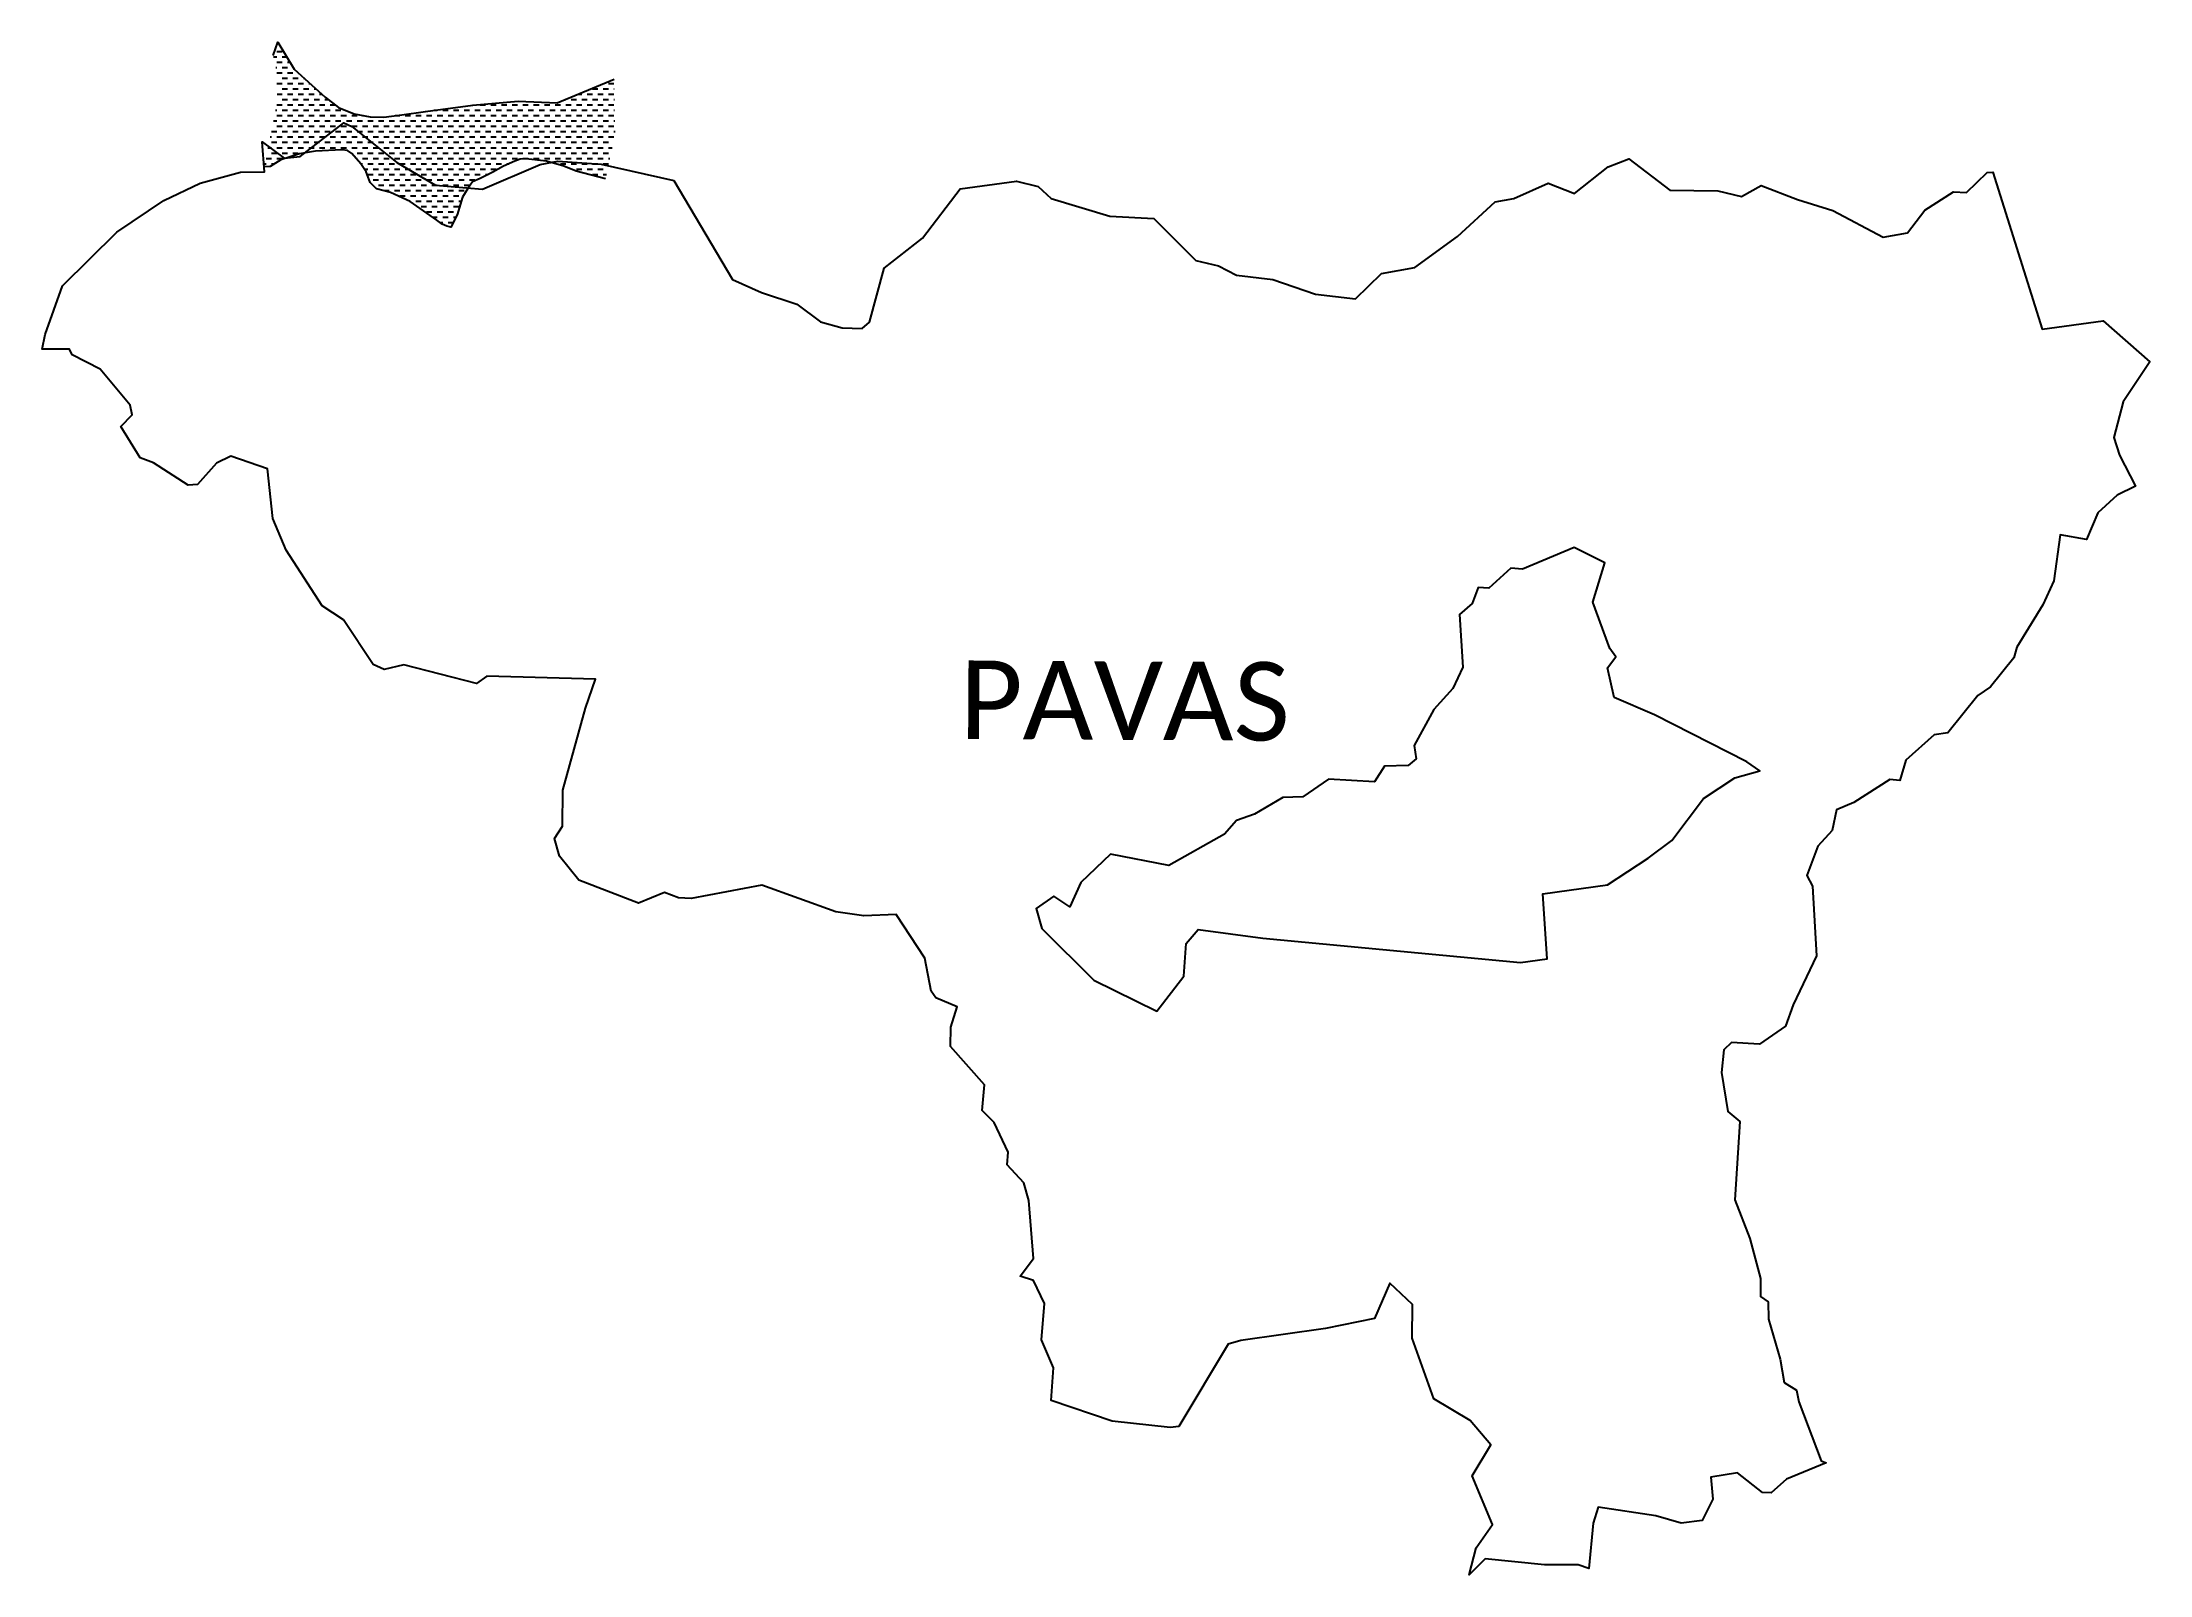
# Model space of a CAD drawing. Header units: metres. Extents: x 318328 to 324580, y 1863969 to 1868515.
import ezdxf

# ---------------------------------------------------------------- set-up
doc = ezdxf.new("R2010")
doc.units = ezdxf.units.M
for name, color, linetype in [('CREEK', 132, 'Continuous'), ('village', 3, 'Continuous'), ('VILLAGE NAME', 250, 'Continuous')]:
    doc.layers.add(name, color=color, linetype=linetype)
doc.styles.get("Standard").update_dxf_attribs({"font": 'simplex.shx'})

msp = doc.modelspace()

# ---------------------------------------------------------------- hatches: boundary and pattern name
at = {"layer": 'CREEK'}
h = msp.add_hatch(dxfattribs=at)
h.set_pattern_fill('DASH', color=256, scale=5)
h.paths.add_polyline_path([(320027.7, 1868244.8), (320024.4, 1868404.5), (319855.6, 1868334.7), (319739.9, 1868339.6), (319605.7, 1868328.1), (319464.9, 1868309.5), (319394.7, 1868299.5), (319341.9, 1868292.6), (319300.9, 1868293.4), (319254, 1868302.2), (319207.6, 1868321.4), (319167.2, 1868351.9), (319128.5, 1868387.5), (319075.8, 1868434.7), (319027.4, 1868514.8), (319013.7, 1868475.6), (319023.6, 1868428.2), (319025.6, 1868337.2), (318985.6, 1868145), (319004.2, 1868146.3), (319035.6, 1868166), (319091.2, 1868183.9), (319139.2, 1868191.2), (319216.9, 1868195.5), (319233.4, 1868193.7), (319246.7, 1868184.2), (319273.1, 1868154), (319289.1, 1868130.4), (319300.7, 1868098.3), (319319.4, 1868080), (319342.5, 1868073.5), (319360.9, 1868068.7), (319396.1, 1868053), (319420.2, 1868041.7), (319498.9, 1867987.2), (319515, 1867974.9), (319528.3, 1867969.2), (319540.7, 1867965.8), (319558.9, 1868002.6), (319575.3, 1868055.1), (319590.5, 1868080.8), (319605, 1868100.7), (319626.9, 1868110.6), (319665.4, 1868129.3), (319696.7, 1868147.4), (319730.5, 1868161.7), (319746.4, 1868167.3), (319762.4, 1868168.5), (319824.4, 1868161.8), (319875.2, 1868147.4), (319911.9, 1868132), (319999.6, 1868109.4)])

# ---------------------------------------------------------------- linework, layer by layer
at = {"layer": 'CREEK', "flags": 128}
for points in [[(319013.7, 1868475.6), (319027.4, 1868514.8), (319075.8, 1868434.7), (319128.5, 1868387.5), (319167.2, 1868351.9), (319207.6, 1868321.4), (319254, 1868302.2), (319300.9, 1868293.4), (319341.9, 1868292.6), (319394.7, 1868299.5), (319464.9, 1868309.5), (319605.7, 1868328.1), (319739.9, 1868339.6), (319855.6, 1868334.7), (320024.4, 1868404.5)], [(319999.6, 1868109.4), (319911.9, 1868132), (319875.2, 1868147.4), (319824.4, 1868161.8), (319762.4, 1868168.5), (319746.4, 1868167.3), (319730.5, 1868161.7), (319696.7, 1868147.4), (319665.4, 1868129.3), (319626.9, 1868110.6), (319605, 1868100.7), (319590.5, 1868080.8), (319575.3, 1868055.1), (319558.9, 1868002.6), (319540.7, 1867965.8), (319528.3, 1867969.2), (319515, 1867974.9), (319498.9, 1867987.2), (319420.2, 1868041.7), (319396.1, 1868053), (319360.9, 1868068.7), (319342.5, 1868073.5), (319319.4, 1868080), (319300.7, 1868098.3), (319289.1, 1868130.4), (319273.1, 1868154), (319246.7, 1868184.2), (319233.4, 1868193.7), (319216.9, 1868195.5), (319139.2, 1868191.2), (319091.2, 1868183.9), (319035.6, 1868166), (319004.2, 1868146.3), (318985.6, 1868145), (318985.6, 1868145)]]:
    msp.add_lwpolyline(points, dxfattribs=at)
at = {"layer": 'village', "color": 3, "true_color": 0x00ff00}
for points in [[(322581.9, 1864048.6, 0), (322630.4, 1864117.8, 0), (322570.4, 1864262.3, 0), (322625, 1864354.7, 0), (322563.6, 1864427.1, 0), (322456.5, 1864490.7, 0), (322392.3, 1864671.1, 0), (322392.9, 1864770.2, 0), (322325.9, 1864833.8, 0), (322279.8, 1864729.1, 0), (322135.1, 1864699.2, 0), (321883.5, 1864663.9, 0), (321846.1, 1864652.8, 0), (321699.7, 1864408.5, 0), (321674.1, 1864405.7, 0), (321501.8, 1864424.4, 0), (321321.4, 1864486.3, 0), (321327.8, 1864582.8, 0), (321292.3, 1864665.5, 0), (321301.3, 1864774, 0), (321268.9, 1864842, 0), (321228.7, 1864854.8, 0), (321269.2, 1864907.3, 0), (321254.5, 1865079.1, 0), (321240.2, 1865131.4, 0), (321190.5, 1865185.1, 0), (321193.1, 1865222.3, 0), (321151.9, 1865310, 0), (321116, 1865346.1, 0), (321123.8, 1865422.6, 0), (321022.1, 1865535.8, 0), (321023.7, 1865592.9, 0), (321042.5, 1865654, 0), (320979.2, 1865680.1, 0), (320965.6, 1865700.5, 0), (320946.3, 1865797.5, 0), (320861.7, 1865927.9, 0), (320765.4, 1865923.7, 0), (320681.9, 1865935.1, 0), (320462.6, 1866014.5, 0), (320253.4, 1865974.4, 0), (320215.8, 1865976.5, 0), (320174.6, 1865993, 0), (320096.9, 1865961.3, 0), (319919.7, 1866029.2, 0), (319862.5, 1866100.4, 0), (319847.5, 1866153.3, 0), (319871.7, 1866189.5, 0), (319872.6, 1866296, 0), (319940.1, 1866539.5, 0), (319969.2, 1866625.1, 0), (319647.3, 1866633.9, 0), (319616.6, 1866612.2, 0), (319400.5, 1866668.3, 0), (319342.7, 1866654.4, 0), (319309.6, 1866668.5, 0), (319222, 1866801.2, 0), (319159.1, 1866842.5, 0), (319051.8, 1867008.5, 0), (319011.9, 1867102.2, 0), (318997, 1867249.2, 0), (318887.7, 1867286.6, 0), (318845.4, 1867265.8, 0), (318789, 1867202.3, 0), (318761.2, 1867200.9, 0), (318658.1, 1867267.2, 0), (318619.2, 1867281.8, 0), (318561.2, 1867374.4, 0), (318595.3, 1867409.2, 0), (318588.9, 1867438.2, 0), (318499.7, 1867545.3, 0), (318416.9, 1867587.7, 0), (318409.6, 1867604.4, 0), (318328.1, 1867604.2, 0), (318337.5, 1867647.3, 0), (318388.4, 1867792.5, 0), (318549.9, 1867950.8, 0), (318688.6, 1868045, 0), (318796.6, 1868097, 0), (318916.2, 1868129.2, 0), (318987.3, 1868130.4, 0), (318980.9, 1868219.3, 0), (319045.8, 1868170.4, 0), (319093.2, 1868175.3, 0), (319223.1, 1868275, 0), (319246.9, 1868264.3, 0), (319380.2, 1868157.9, 0), (319495.1, 1868090.3, 0), (319633.9, 1868078.7, 0), (319805.4, 1868151.8, 0), (319857.5, 1868162.2, 0), (319986.1, 1868152.9, 0), (320202.3, 1868104.2, 0), (320375.5, 1867811.1, 0), (320461.8, 1867772.3, 0), (320567.1, 1867737.8, 0), (320637.2, 1867685.3, 0), (320700.8, 1867667.4, 0), (320760.1, 1867665.9, 0), (320782.5, 1867684.6, 0), (320825.8, 1867844.6, 0), (320939.8, 1867933.2, 0), (321050.9, 1868079.9, 0), (321218.2, 1868102, 0), (321282.4, 1868086.5, 0), (321321.4, 1868050.6, 0), (321494.8, 1867998.4, 0), (321625.3, 1867991.5, 0), (321750.5, 1867866.7, 0), (321817.4, 1867851.2, 0), (321870.4, 1867823.7, 0), (321978.6, 1867811.1, 0), (322105.5, 1867766.9, 0), (322224, 1867753.9, 0), (322300.5, 1867828.2, 0), (322399.9, 1867846.4, 0), (322526.1, 1867938.6, 0), (322638.6, 1868041.5, 0), (322693.7, 1868051.2, 0), (322795.1, 1868096.4, 0), (322873.6, 1868066.2, 0), (322973, 1868144.7, 0), (323034.3, 1868168.8, 0), (323156.5, 1868075.3, 0), (323298.5, 1868073.4, 0), (323368.4, 1868056.7, 0), (323427.4, 1868089.7, 0), (323534.6, 1868047.7, 0), (323639.7, 1868015.3, 0), (323789.4, 1867936.2, 0), (323861.6, 1867948.9, 0), (323912.3, 1868016.8, 0), (323997.3, 1868070.6, 0), (324036.7, 1868068.9, 0), (324097.3, 1868128.2, 0), (324114.5, 1868129.5, 0), (324260.4, 1867663.6, 0), (324441.8, 1867687.9, 0), (324580.1, 1867566.3, 0), (324500.9, 1867448.2, 0), (324473.7, 1867342.6, 0), (324489.7, 1867290.2, 0), (324537.8, 1867198, 0), (324483.6, 1867170.7, 0), (324426.2, 1867119, 0), (324392.5, 1867039.9, 0), (324314.3, 1867053.6, 0), (324295.3, 1866916.8, 0), (324262.4, 1866845.9, 0), (324185.8, 1866720.2, 0), (324176.8, 1866688.7, 0), (324107.4, 1866602.4, 0), (324069.8, 1866576.8, 0), (323980.9, 1866466.5, 0), (323940, 1866460.6, 0), (323856.5, 1866385.3, 0), (323838.7, 1866325, 0), (323808.6, 1866327.9, 0), (323702.3, 1866259.6, 0), (323651.1, 1866237.9, 0), (323637.6, 1866176.6, 0), (323594.8, 1866129.8, 0), (323562.3, 1866043, 0), (323579.4, 1866011.7, 0), (323590.9, 1865804.5, 0), (323522, 1865659.4, 0), (323499.1, 1865596.2, 0), (323422.4, 1865542.5, 0), (323339.3, 1865547.3, 0), (323316.2, 1865525.6, 0), (323309.4, 1865458.5, 0), (323328.6, 1865343.3, 0), (323363.8, 1865313, 0), (323348.6, 1865080.8, 0), (323393.5, 1864966.4, 0), (323425.1, 1864848, 0), (323425.2, 1864794.6, 0), (323447.5, 1864778.3, 0), (323448.9, 1864727.6, 0), (323483.4, 1864608.3, 0), (323495.1, 1864539.8, 0), (323532.2, 1864516.4, 0), (323538.5, 1864482.3, 0), (323605.3, 1864307.1, 0), (323619.7, 1864300.6, 0), (323502.5, 1864252.5, 0), (323457.1, 1864211.7, 0), (323431.1, 1864213.3, 0), (323356.9, 1864271.2, 0), (323277.6, 1864258.1, 0), (323284, 1864193.6, 0), (323252.3, 1864130.2, 0), (323189.6, 1864121.9, 0), (323115.2, 1864144.2, 0), (322944, 1864169.1, 0), (322929.3, 1864122.4, 0), (322915.9, 1863987.9, 0), (322884.2, 1863998.2, 0), (322784.7, 1863998.9, 0), (322608.4, 1864016, 0), (322560.7, 1863968.9, 0)], [(323384.8, 1866379.9, 0), (323110.4, 1866519.4, 0), (322990.9, 1866571.2, 0), (322971.3, 1866659.2, 0), (322995.7, 1866691.9, 0), (322978.4, 1866716.3, 0), (322928.1, 1866853.8, 0), (322963.3, 1866970.3, 0), (322872.4, 1867016.3, 0), (322719.3, 1866951.8, 0), (322684.7, 1866954.7, 0), (322618.9, 1866895.1, 0), (322587.9, 1866896.9, 0), (322570.2, 1866850.3, 0), (322532, 1866816.9, 0), (322542.4, 1866660.6, 0), (322512.3, 1866597.8, 0), (322456, 1866535.7, 0), (322397.5, 1866428.5, 0), (322403.6, 1866389, 0), (322379.8, 1866369.7, 0), (322309.8, 1866367.2, 0), (322279.9, 1866320.5, 0), (322143.6, 1866329.2, 0), (322067.2, 1866276.6, 0), (322008.2, 1866274.3, 0), (321924.4, 1866224.8, 0), (321870.4, 1866206.7, 0), (321835.6, 1866165.9, 0), (321670.6, 1866072.4, 0), (321497.2, 1866106.8, 0), (321409.1, 1866022.1, 0), (321376.4, 1865950.6, 0), (321328.9, 1865981.8, 0), (321276.7, 1865945.4, 0), (321293.5, 1865886.1, 0), (321447.7, 1865732.3, 0), (321634.7, 1865640.9, 0), (321714.9, 1865744.1, 0), (321721.7, 1865840.9, 0), (321756.9, 1865882.6, 0), (321948.8, 1865857.3, 0), (322712.9, 1865785.2, 0), (322792.2, 1865795.5, 0), (322779.9, 1865988.4, 0), (322971.3, 1866015.7, 0), (323091.9, 1866094.2, 0), (323161.9, 1866147, 0), (323256.2, 1866271.8, 0), (323348.7, 1866332.6, 0), (323423.7, 1866353.8, 0)]]:
    msp.add_polyline3d(points, close=True, dxfattribs=at)

# ---------------------------------------------------------------- texts
at = {"layer": 'VILLAGE NAME', "insert": (321050, 1866681), "char_height": 232.82, "attachment_point": 1, "rotation": 359.67619}
msp.add_mtext_dynamic_manual_height_columns('{\\fCalibri|b0|i0|c0|p34;PAVAS}', width=3054.605, gutter_width=1164.1, heights=[0], dxfattribs=at)

doc.saveas('drawing.dxf')
